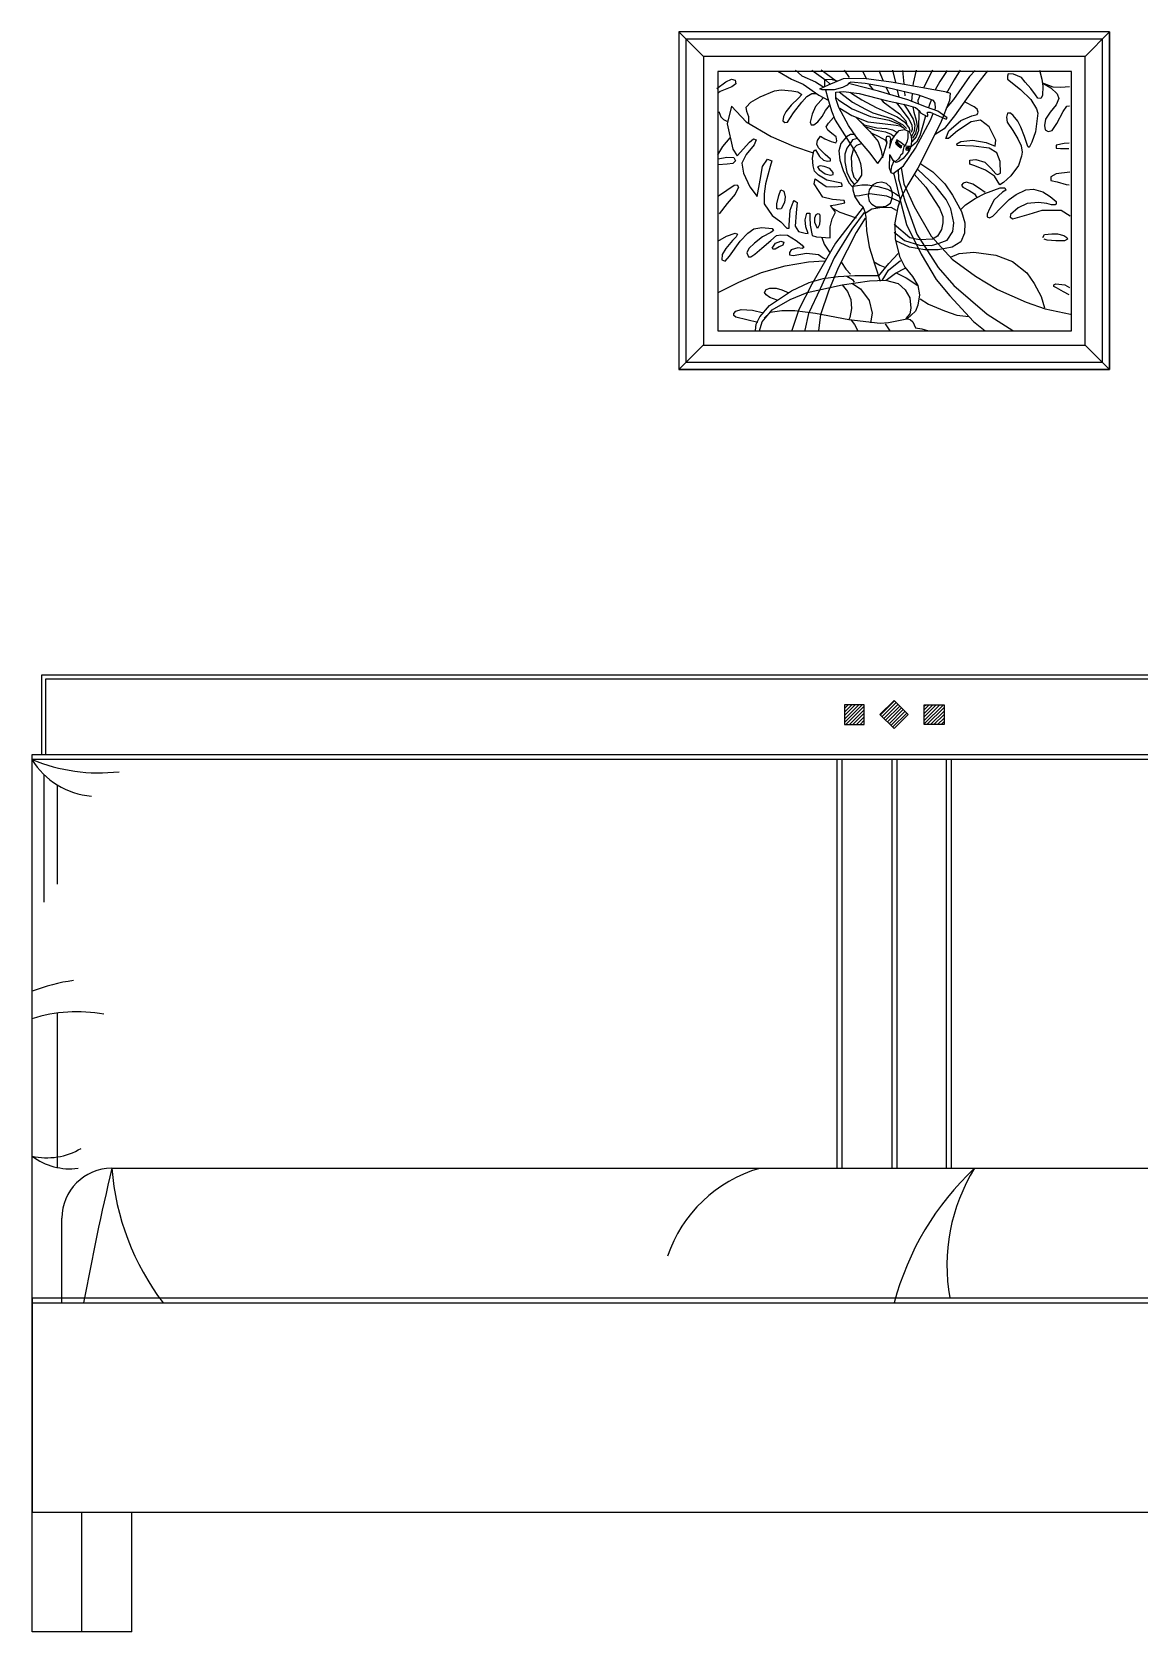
# Model space of a CAD drawing. Header units: millimetres. Extents: x 3060 to 28796, y 18778 to 36190.
# Drawn here: x 12685 to 13795, y 34043 to 35648 of the extents above; entities that cross this region are included whole.
import ezdxf

# ---------------------------------------------------------------- set-up
doc = ezdxf.new("R2010")
doc.units = ezdxf.units.MM

# ---------------------------------------------------------------- blocks, each defined once
blk = doc.blocks.new('A$C272975BB')
for p, q in [((1691.1, 1604.7), (1258.9, 1604.7)), ((1258.9, 1604.7), (1258.9, 1266.3)), ((1258.9, 1604.7), (1283.5, 1580)), ((1666.6, 1580), (1691.1, 1604.7)), ((1691.1, 1604.7), (1691.1, 1266.3)), ((1691.1, 1266.3), (1691.1, 1604.7)), ((1683.9, 1597.5), (1266.1, 1597.5)), ((1266.1, 1597.5), (1266.1, 1273.5)), ((1683.9, 1273.5), (1683.9, 1597.5)), ((1666.6, 1580), (1283.5, 1580)), ((1283.5, 1580), (1283.5, 1290.7)), ((1666.6, 1290.7), (1666.6, 1580)), ((1652.7, 1565.1), (1298.1, 1565.1)), ((1298.1, 1565.1), (1298.1, 1305.1)), ((1306.2, 1554.8), (1311.6, 1557.2)), ((1311.6, 1557.2), (1315.4, 1556.5)), ((1358.4, 1565.2), (1371.8, 1557.3)), ((1371.8, 1557.3), (1383.5, 1552.2)), ((1375.9, 1566.4), (1382.3, 1560.8)), ((1382.3, 1560.8), (1395.9, 1554.6)), ((1392.2, 1566.4), (1406.4, 1556.2)), ((1401.8, 1566.7), (1416.6, 1555.6)), ((1413.2, 1556.6), (1405, 1556.9)), ((1405, 1556.9), (1405, 1550.2)), ((1409.2, 1551.8), (1424.2, 1558)), ((1418.1, 1555.5), (1413.2, 1556.6)), ((1424.2, 1558), (1444.5, 1558.2)), ((1424.7, 1566.4), (1429.9, 1559)), ((1443.2, 1565.8), (1446.9, 1557.9)), ((1444.5, 1558.2), (1472, 1554.8)), ((1459.6, 1566.1), (1464, 1555.8)), ((1473.3, 1566.3), (1476.3, 1554)), ((1483.4, 1566), (1484.5, 1552.5)), ((1497.1, 1566.3), (1493.9, 1553.2)), ((1513.3, 1566.3), (1504.8, 1549.2)), ((1528, 1566), (1520.6, 1555)), ((1535.2, 1556.6), (1527.5, 1543.3)), ((1550.4, 1560.1), (1534.4, 1536.9)), ((1541.1, 1566.5), (1535.2, 1556.6)), ((1556.1, 1566), (1550.4, 1560.1)), ((1568.6, 1565.6), (1557.7, 1551.8)), ((1589.4, 1562.6), (1588.5, 1560.5)), ((1588.5, 1560.5), (1588.5, 1557.2)), ((1588.5, 1557.2), (1601.7, 1547)), ((1594.8, 1562.3), (1589.4, 1562.6)), ((1602.6, 1559), (1594.8, 1562.3)), ((1606.5, 1554.2), (1602.6, 1559)), ((1620.8, 1566.5), (1623.2, 1557.2)), ((1623.2, 1557.2), (1624.1, 1550.3)), ((1652.7, 1305.1), (1652.7, 1565.1)), ((1297, 1548), (1306.2, 1554.8)), ((1300.4, 1544.9), (1298.7, 1543.6)), ((1312, 1549.7), (1300.4, 1544.9)), ((1316, 1552.8), (1312, 1549.7)), ((1315.4, 1556.5), (1316, 1552.8)), ((1340.6, 1539.5), (1354.9, 1545.6)), ((1354.9, 1545.6), (1361.7, 1546.6)), ((1361.7, 1546.6), (1372.3, 1545.6)), ((1372.3, 1545.6), (1378.4, 1544.6)), ((1378.4, 1544.6), (1382.2, 1541.9)), ((1382.2, 1541.9), (1379.1, 1538.4)), ((1383.5, 1552.2), (1399.4, 1541.4)), ((1387.3, 1540.1), (1392.4, 1542.9)), ((1392.4, 1542.9), (1396.8, 1542.9)), ((1395.9, 1554.6), (1403.3, 1550)), ((1399.4, 1541.4), (1408.6, 1536.3)), ((1400.4, 1547.6), (1409.2, 1551.8)), ((1402.8, 1546.8), (1400.4, 1547.6)), ((1414.6, 1546.8), (1402.8, 1546.8)), ((1403.3, 1550), (1404.1, 1549.3)), ((1405, 1550.2), (1405.1, 1549.8)), ((1405.9, 1546.8), (1408.4, 1537.9)), ((1406.4, 1556.2), (1410.7, 1552.4)), ((1423.1, 1548.9), (1414.6, 1546.8)), ((1416.4, 1544.3), (1424.2, 1545.1)), ((1416.4, 1537.9), (1416.4, 1544.3)), ((1416.6, 1555.6), (1417.2, 1555.1)), ((1419.6, 1544.7), (1421.3, 1543.2)), ((1421.3, 1543.2), (1433, 1534.3)), ((1427.9, 1551.3), (1423.1, 1548.9)), ((1424.2, 1545.1), (1439.7, 1543)), ((1429.5, 1553.4), (1427.9, 1551.3)), ((1431.9, 1552.3), (1429.2, 1553)), ((1431.4, 1554.2), (1429.5, 1553.4)), ((1430.7, 1544.2), (1432.4, 1542.9)), ((1445.8, 1552.9), (1431.4, 1554.2)), ((1459.2, 1545.4), (1431.9, 1552.3)), ((1432.4, 1542.9), (1442.6, 1536.7)), ((1439.7, 1543), (1466.9, 1536.1)), ((1462.9, 1550), (1445.8, 1552.9)), ((1449.7, 1552.2), (1450, 1551.6)), ((1450, 1551.6), (1453.9, 1546.7)), ((1488.5, 1536.6), (1459.2, 1545.4)), ((1499.7, 1541.2), (1462.9, 1550)), ((1467, 1549), (1469.8, 1542.6)), ((1469.8, 1542.6), (1470.2, 1542.1)), ((1472, 1554.8), (1527.8, 1544.6)), ((1478.1, 1546.3), (1479.7, 1539.2)), ((1485.4, 1544.6), (1485.8, 1540.6)), ((1493.1, 1542.7), (1492.5, 1535.3)), ((1493.9, 1553.2), (1493.7, 1550.8)), ((1514.4, 1536.1), (1499.7, 1541.2)), ((1500.8, 1540.8), (1500.5, 1540.1)), ((1504.8, 1549.2), (1504.6, 1548.8)), ((1520.6, 1555), (1516, 1546.8)), ((1527.8, 1544.6), (1531.2, 1543.3)), ((1531.2, 1543.3), (1530.4, 1536.1)), ((1557.7, 1551.8), (1547.6, 1537.6)), ((1601.7, 1547), (1611.9, 1536.9)), ((1611.9, 1547.9), (1606.5, 1554.2)), ((1616.7, 1541.6), (1611.9, 1547.9)), ((1619, 1538.4), (1616.7, 1541.6)), ((1623.8, 1541), (1622, 1538.1)), ((1624.1, 1550.3), (1623.8, 1541)), ((1634.6, 1549.4), (1624.1, 1553.3)), ((1624.1, 1553.3), (1632.2, 1548.5)), ((1632.2, 1548.5), (1638.5, 1542.5)), ((1642.1, 1549.1), (1634.6, 1549.4)), ((1638.5, 1542.5), (1640.3, 1538.1)), ((1650.8, 1549.7), (1642.1, 1549.1)), ((1299, 1524.8), (1301, 1519.4)), ((1311.7, 1530.1), (1307.4, 1512.5)), ((1311.7, 1530.1), (1326.4, 1514.5)), ((1326.6, 1529.2), (1331, 1534.4)), ((1327.3, 1524.8), (1326.6, 1529.2)), ((1329.3, 1519.4), (1327.3, 1524.8)), ((1331, 1534.4), (1340.6, 1539.5)), ((1366.2, 1524.5), (1363.8, 1520)), ((1371.6, 1531.3), (1366.2, 1524.5)), ((1379.1, 1538.4), (1371.6, 1531.3)), ((1374, 1523.5), (1382.2, 1534.4)), ((1382.2, 1534.4), (1387.3, 1540.1)), ((1396.1, 1529.9), (1392.7, 1522.1)), ((1404, 1538.8), (1396.1, 1529.9)), ((1402.6, 1520), (1406, 1525.8)), ((1406, 1525.8), (1410.1, 1531)), ((1408.4, 1537.9), (1412.2, 1525.7)), ((1412.2, 1525.7), (1415.9, 1516.3)), ((1416.4, 1538.9), (1419.4, 1536.4)), ((1419.4, 1528.9), (1416.4, 1537.9)), ((1419.4, 1536.4), (1432.7, 1527.5)), ((1429, 1511), (1419.4, 1528.9)), ((1420.4, 1528.4), (1432.5, 1520.9)), ((1432.7, 1527.5), (1451.2, 1519.8)), ((1433, 1534.3), (1446.3, 1527.2)), ((1442.6, 1536.7), (1456.8, 1529)), ((1446.3, 1527.2), (1453.4, 1523.5)), ((1456.8, 1529), (1477.8, 1519.5)), ((1461.6, 1537.4), (1463.9, 1534.6)), ((1463.9, 1534.6), (1480.3, 1522.5)), ((1466.9, 1536.1), (1486.9, 1531.5)), ((1476.8, 1533.8), (1481.8, 1527.5)), ((1481.8, 1527.5), (1489.5, 1517.3)), ((1484.5, 1532.1), (1488.5, 1526.2)), ((1486.9, 1531.5), (1496.3, 1528.9)), ((1507.5, 1529.4), (1488.5, 1536.6)), ((1488.5, 1526.2), (1494.1, 1517.2)), ((1492.5, 1535.3), (1492.6, 1535.1)), ((1493.6, 1529.6), (1494.7, 1524.1)), ((1496.3, 1528.9), (1500.8, 1525.4)), ((1500.5, 1540.1), (1498.7, 1535.8)), ((1498.7, 1535.8), (1499.1, 1532.6)), ((1499.7, 1526.2), (1499.5, 1506)), ((1500.8, 1525.4), (1501.3, 1523.5)), ((1518.7, 1525.1), (1507.5, 1529.4)), ((1510.4, 1531.8), (1509.3, 1528.7)), ((1512.3, 1536.8), (1510.4, 1531.8)), ((1516, 1533.4), (1514.4, 1536.1)), ((1515.5, 1526.3), (1516.3, 1528.4)), ((1516.3, 1528.4), (1516, 1533.4)), ((1528, 1518.5), (1518.7, 1525.1)), ((1530.4, 1536.1), (1521.4, 1513.1)), ((1534.4, 1536.9), (1527, 1528.1)), ((1547.6, 1537.6), (1535.5, 1520.4)), ((1555.2, 1529.7), (1546.2, 1534.2)), ((1558.2, 1527.3), (1555.2, 1529.7)), ((1559.1, 1524.3), (1558.2, 1527.3)), ((1611.9, 1536.9), (1617.8, 1527.6)), ((1617.8, 1527.6), (1619, 1523.1)), ((1622, 1538.1), (1619, 1538.4)), ((1637.6, 1531.5), (1631.6, 1524.3)), ((1640.3, 1538.1), (1637.6, 1531.5)), ((1638.2, 1512.9), (1644.5, 1524.9)), ((1644.5, 1524.9), (1648.1, 1530.3)), ((1648.1, 1530.3), (1650.8, 1530.6)), ((1301, 1519.4), (1303.8, 1517)), ((1303.8, 1517), (1307.2, 1515.3)), ((1307.4, 1512.5), (1313.2, 1487.2)), ((1326.4, 1514.5), (1351.7, 1499.9)), ((1329.3, 1513.2), (1329.3, 1519.4)), ((1363.8, 1520), (1363.1, 1515.6)), ((1363.1, 1515.6), (1365.1, 1513.9)), ((1365.1, 1513.9), (1367.9, 1514.3)), ((1367.9, 1514.3), (1374, 1523.5)), ((1392.7, 1522.1), (1390.7, 1514.3)), ((1390.7, 1514.3), (1391.7, 1511.5)), ((1391.7, 1511.5), (1394.4, 1511.5)), ((1394.4, 1511.5), (1398.5, 1514.6)), ((1398.5, 1514.6), (1402.6, 1520)), ((1406.7, 1509.5), (1409.1, 1513.2)), ((1408.4, 1506.1), (1406.7, 1509.5)), ((1409.1, 1513.2), (1414.2, 1519)), ((1415.9, 1516.3), (1425, 1501.4)), ((1437.3, 1499.2), (1429, 1511)), ((1432.5, 1520.9), (1448.4, 1514.6)), ((1436.7, 1518.8), (1450.5, 1505)), ((1441.3, 1514.8), (1445, 1511.7)), ((1445, 1511.7), (1457.4, 1508.6)), ((1446, 1509.9), (1455.2, 1506.5)), ((1448.4, 1514.6), (1463.1, 1512.9)), ((1451.2, 1519.8), (1469.8, 1516.1)), ((1453.4, 1523.5), (1472.2, 1517.9)), ((1457.4, 1508.6), (1467.6, 1507.7)), ((1463.1, 1512.9), (1476.9, 1511.2)), ((1469.8, 1516.1), (1480.6, 1512)), ((1472.2, 1517.9), (1483.4, 1512)), ((1476.9, 1511.2), (1480.6, 1510.4)), ((1477.8, 1519.5), (1485.5, 1514.2)), ((1480.3, 1522.5), (1486.8, 1515.4)), ((1480.6, 1512), (1486.1, 1506.8)), ((1480.6, 1510.4), (1483.6, 1508.7)), ((1483.4, 1512), (1487.4, 1507.7)), ((1485.5, 1514.2), (1490.1, 1508.3)), ((1486.8, 1515.4), (1488, 1510.2)), ((1489.5, 1517.3), (1492.6, 1511.4)), ((1492.6, 1511.4), (1492.9, 1506.8)), ((1494.1, 1517.2), (1495.7, 1511.3)), ((1494.7, 1524.1), (1497.1, 1516.1)), ((1495.7, 1511.3), (1494.9, 1505.2)), ((1496.5, 1488.3), (1511.5, 1516.1)), ((1498.1, 1509.7), (1496.5, 1502.8)), ((1497.1, 1516.1), (1498.1, 1509.7)), ((1521.4, 1513.1), (1498.7, 1468.1)), ((1504.5, 1513.2), (1500.8, 1500.4)), ((1501.3, 1523.5), (1508, 1519.8)), ((1506.4, 1520.6), (1504.5, 1513.2)), ((1506.4, 1520.7), (1506.4, 1520.6)), ((1508, 1519.8), (1508.8, 1520.6)), ((1508.3, 1524.1), (1510.9, 1524.3)), ((1508.8, 1520.6), (1508.3, 1524.1)), ((1510.9, 1524.3), (1522.4, 1519.3)), ((1511.5, 1516.1), (1514.2, 1522.9)), ((1522.4, 1519.3), (1527, 1517.1)), ((1535.5, 1520.4), (1525, 1507.5)), ((1527, 1517.1), (1528, 1518.5)), ((1529.8, 1505.4), (1541.7, 1515.9)), ((1552.2, 1514.4), (1538.4, 1505.4)), ((1541.7, 1515.9), (1552.8, 1520.7)), ((1561.5, 1516.2), (1552.2, 1514.4)), ((1552.8, 1520.7), (1558.2, 1521.9)), ((1558.2, 1521.9), (1559.1, 1524.3)), ((1570.2, 1509.6), (1561.5, 1516.2)), ((1576.8, 1496.1), (1570.2, 1509.6)), ((1588.5, 1523.1), (1587.6, 1519.2)), ((1587.6, 1519.2), (1588.2, 1514.1)), ((1588.2, 1514.1), (1593.9, 1505.7)), ((1591.5, 1523.1), (1588.5, 1523.1)), ((1594.2, 1521), (1591.5, 1523.1)), ((1599, 1515.3), (1594.2, 1521)), ((1602, 1509.3), (1599, 1515.3)), ((1605.6, 1500), (1602, 1509.3)), ((1619, 1523.1), (1616.7, 1504.5)), ((1626.8, 1517.1), (1625.6, 1510.8)), ((1625.6, 1510.8), (1626.5, 1506.6)), ((1631.6, 1524.3), (1626.8, 1517.1)), ((1633.4, 1506), (1638.2, 1512.9)), ((1310.2, 1498.6), (1302.7, 1489.7)), ((1317.6, 1480.4), (1329.8, 1494)), ((1329.8, 1494), (1333.7, 1497.4)), ((1333.7, 1497.4), (1336.6, 1496.5)), ((1336.6, 1496.5), (1334.6, 1491.6)), ((1351.7, 1499.9), (1374.1, 1490.1)), ((1397.5, 1492.1), (1397.9, 1495.9)), ((1397.9, 1495.9), (1400.9, 1500.3)), ((1400.9, 1500.3), (1405.4, 1497.6)), ((1405.4, 1497.6), (1411.8, 1494.8)), ((1412.5, 1502.7), (1408.4, 1506.1)), ((1411.8, 1494.8), (1416.3, 1493.5)), ((1416.9, 1499.6), (1412.5, 1502.7)), ((1416.3, 1493.5), (1417.3, 1495.5)), ((1417.3, 1495.5), (1416.9, 1499.6)), ((1421.6, 1492.9), (1419.5, 1485.3)), ((1427, 1499.6), (1421.6, 1492.9)), ((1425, 1501.4), (1436.7, 1483.2)), ((1431.2, 1501.7), (1427, 1499.6)), ((1433.3, 1496.6), (1430.4, 1492)), ((1435.8, 1501.7), (1431.2, 1501.7)), ((1437.9, 1497.9), (1433.3, 1496.6)), ((1442.5, 1492.9), (1437.1, 1490.8)), ((1450.9, 1483), (1437.3, 1499.2)), ((1450.5, 1505), (1458.9, 1494.9)), ((1451.8, 1503.4), (1458.9, 1500.3)), ((1455.2, 1506.5), (1466.4, 1504.6)), ((1458.9, 1500.3), (1466.1, 1496.3)), ((1458.9, 1494.9), (1461.8, 1485.7)), ((1464, 1480.6), (1468, 1493.7)), ((1466.1, 1496.3), (1467.3, 1493.8)), ((1466.4, 1504.6), (1471.9, 1502.2)), ((1466.9, 1497.1), (1467.7, 1500.1)), ((1468, 1493.7), (1466.9, 1497.1)), ((1467.6, 1507.7), (1473.2, 1506.5)), ((1467.7, 1500.1), (1470.4, 1500.3)), ((1471.4, 1497.9), (1470.1, 1488.3)), ((1470.1, 1488.3), (1472.5, 1496.1)), ((1470.4, 1500.3), (1471.4, 1497.9)), ((1471.9, 1502.2), (1475.3, 1499.4)), ((1472.5, 1496.1), (1475.7, 1500.9)), ((1473.2, 1506.5), (1477.5, 1504.3)), ((1475.7, 1500.9), (1480, 1505.7)), ((1476.6, 1494.5), (1478.7, 1491.8)), ((1477, 1492.2), (1476.6, 1494.5)), ((1476.9, 1495.8), (1478.5, 1493.5)), ((1477.4, 1496.9), (1481.7, 1494.3)), ((1478.5, 1493.5), (1480.6, 1491.6)), ((1480, 1505.7), (1485.3, 1506.7)), ((1481.7, 1494.3), (1485.7, 1490.9)), ((1485.3, 1506.7), (1489.9, 1504.9)), ((1487.6, 1494.3), (1485.9, 1491.1)), ((1488.7, 1498.6), (1487.6, 1494.3)), ((1488.6, 1505.3), (1488.7, 1498.6)), ((1489.9, 1504.9), (1491.7, 1501.4)), ((1490.1, 1508.3), (1490.5, 1505.3)), ((1491.7, 1501.4), (1492.3, 1496.9)), ((1492.9, 1506.8), (1492, 1504)), ((1492.3, 1496.9), (1492, 1490.5)), ((1493.1, 1501.2), (1492.3, 1500.1)), ((1497.3, 1494), (1492.5, 1489.7)), ((1497.1, 1499.6), (1492.8, 1494.5)), ((1494.9, 1505.2), (1493.1, 1501.2)), ((1496.5, 1502.8), (1493.3, 1498.2)), ((1499.5, 1506), (1497.1, 1499.6)), ((1500.8, 1500.4), (1497.3, 1494)), ((1525, 1507.5), (1516.2, 1502)), ((1526.8, 1497.9), (1529.8, 1505.4)), ((1529.5, 1497.9), (1526.8, 1497.9)), ((1538.4, 1505.4), (1529.5, 1497.9)), ((1537.8, 1492.5), (1541.7, 1494.9)), ((1538.1, 1490.7), (1537.8, 1492.5)), ((1541.7, 1494.9), (1553.7, 1496.1)), ((1553.7, 1496.1), (1567.2, 1493.7)), ((1567.2, 1493.7), (1576.2, 1490.1)), ((1576.2, 1490.1), (1576.8, 1496.1)), ((1593.9, 1505.7), (1599, 1497.6)), ((1599, 1497.6), (1602.3, 1490.4)), ((1608.9, 1489.8), (1605.6, 1500)), ((1613.1, 1494), (1610.4, 1488.9)), ((1616.7, 1504.5), (1613.1, 1494)), ((1626.5, 1506.6), (1629.5, 1504.8)), ((1629.5, 1504.8), (1633.4, 1506)), ((1645.4, 1492.8), (1637.6, 1491)), ((1650.5, 1493.1), (1645.4, 1492.8)), ((1302.7, 1489.7), (1297.6, 1481.6)), ((1298.3, 1477.5), (1307.2, 1479.2)), ((1307.2, 1479.2), (1314, 1478.8)), ((1313.2, 1487.2), (1317.6, 1480.4)), ((1314, 1478.8), (1315.7, 1475.4)), ((1326.4, 1481.9), (1322, 1473.1)), ((1334.6, 1491.6), (1326.4, 1481.9)), ((1342.9, 1469.7), (1347.8, 1477)), ((1347.8, 1477), (1352.2, 1475.5)), ((1374.1, 1490.1), (1393.6, 1483.3)), ((1393.1, 1478.2), (1394.4, 1485.6)), ((1393.8, 1470.3), (1393.1, 1478.2)), ((1394.4, 1485.6), (1396.1, 1486.3)), ((1396.1, 1486.3), (1400.2, 1479.9)), ((1398.9, 1488.4), (1397.5, 1492.1)), ((1405.7, 1481.9), (1398.9, 1488.4)), ((1400.2, 1479.9), (1404, 1476.1)), ((1411.1, 1477.1), (1405.7, 1481.9)), ((1411.1, 1475.4), (1411.1, 1477.1)), ((1419.5, 1485.3), (1420.4, 1476.1)), ((1427.5, 1488.3), (1425.4, 1482)), ((1425.4, 1482), (1425.4, 1474.5)), ((1430.4, 1492), (1427.5, 1488.3)), ((1434.2, 1487.4), (1431.7, 1479.1)), ((1431.7, 1479.1), (1432.5, 1466.1)), ((1437.1, 1490.8), (1434.2, 1487.4)), ((1436.7, 1483.2), (1439.4, 1477.6)), ((1439.4, 1477.6), (1441.3, 1472.6)), ((1458.4, 1472.6), (1450.9, 1483)), ((1458.4, 1472.6), (1464, 1480.6)), ((1461.8, 1485.7), (1463.1, 1478.6)), ((1470.1, 1481.4), (1469.8, 1468.3)), ((1470.9, 1481.1), (1470.1, 1481.4)), ((1474.4, 1475.5), (1470.9, 1481.1)), ((1479.3, 1477.3), (1476.2, 1474.8)), ((1478.9, 1490.1), (1477, 1492.2)), ((1478.7, 1491.8), (1481.9, 1489.6)), ((1481.7, 1488.2), (1478.9, 1490.1)), ((1480.6, 1479.3), (1479.3, 1477.3)), ((1484, 1477.7), (1479.7, 1474.7)), ((1480.6, 1491.6), (1482.6, 1490.4)), ((1481.5, 1481.4), (1480.6, 1479.3)), ((1483.4, 1482.6), (1481.5, 1481.4)), ((1481.9, 1488.8), (1481.7, 1488.2)), ((1481.9, 1489.6), (1481.9, 1488.8)), ((1484, 1486.9), (1483.4, 1482.6)), ((1484.8, 1489.4), (1484, 1486.9)), ((1488.3, 1483), (1484, 1477.7)), ((1484.3, 1470.5), (1496.5, 1488.3)), ((1485.9, 1491.1), (1484.8, 1489.4)), ((1485.7, 1490.9), (1488.4, 1490.3)), ((1486.8, 1487.8), (1486.5, 1486.6)), ((1486.5, 1486.6), (1488.7, 1486.2)), ((1486.8, 1488.8), (1489.7, 1488.7)), ((1488.8, 1487.2), (1486.9, 1487.6)), ((1490.4, 1486.2), (1488.3, 1483)), ((1488.4, 1490.3), (1491.4, 1490.1)), ((1488.7, 1486.2), (1490.5, 1486.2)), ((1490.5, 1487.1), (1488.8, 1487.2)), ((1489.7, 1488.7), (1491.2, 1488.3)), ((1492, 1490.5), (1490.4, 1486.2)), ((1490.5, 1486.2), (1490.5, 1487.1)), ((1554.6, 1490.1), (1538.1, 1490.7)), ((1551, 1476.1), (1557, 1476.7)), ((1570.2, 1488), (1554.6, 1490.1)), ((1557, 1476.7), (1566, 1474)), ((1578, 1483.3), (1570.2, 1488)), ((1581.3, 1474.9), (1578, 1483.3)), ((1602.6, 1480), (1599.6, 1470.7)), ((1602.3, 1490.4), (1603.5, 1484.2)), ((1603.5, 1484.2), (1602.6, 1480)), ((1610.4, 1488.9), (1608.9, 1489.8)), ((1637.6, 1491), (1637.6, 1488)), ((1637.6, 1488), (1641.8, 1487.7)), ((1641.8, 1487.7), (1650.2, 1487.7)), ((1307.5, 1472), (1298.3, 1471.3)), ((1313, 1472.7), (1307.5, 1472)), ((1315.7, 1475.4), (1313, 1472.7)), ((1322, 1473.1), (1323.9, 1462.9)), ((1323.9, 1462.9), (1330.3, 1449.2)), ((1340.5, 1456), (1342.9, 1469.7)), ((1350.7, 1469.7), (1345.9, 1452.2)), ((1352.2, 1475.5), (1350.7, 1469.7)), ((1395.1, 1465.2), (1393.8, 1470.3)), ((1398.9, 1461.1), (1395.1, 1465.2)), ((1400.8, 1470.5), (1398.1, 1469.4)), ((1398.1, 1469.4), (1399.6, 1466.7)), ((1407.4, 1456), (1398.9, 1461.1)), ((1399.6, 1466.7), (1405.8, 1462.5)), ((1404.7, 1469.7), (1400.8, 1470.5)), ((1404, 1476.1), (1408.1, 1475.1)), ((1410.3, 1467.6), (1404.7, 1469.7)), ((1405.8, 1462.5), (1411.2, 1461)), ((1408.1, 1475.1), (1411.1, 1475.4)), ((1413.6, 1463.7), (1410.3, 1467.6)), ((1411.2, 1461), (1413.9, 1461.6)), ((1413.9, 1461.6), (1413.6, 1463.7)), ((1420.4, 1476.1), (1423.7, 1465.7)), ((1423.7, 1465.7), (1429.6, 1453.5)), ((1425.4, 1474.5), (1427.5, 1464)), ((1427.5, 1464), (1431.2, 1456.5)), ((1432.5, 1466.1), (1434.6, 1459)), ((1442.1, 1461.1), (1437.5, 1453.9)), ((1441.3, 1472.6), (1442.3, 1465.9)), ((1442.3, 1465.9), (1442.1, 1461.1)), ((1469.8, 1468.3), (1471.7, 1463.8)), ((1472.2, 1469.7), (1471.5, 1465.7)), ((1471.5, 1465.7), (1471.5, 1464.3)), ((1471.7, 1463.8), (1474.1, 1462.7)), ((1474.7, 1475), (1472.2, 1469.7)), ((1474.1, 1462.7), (1484.3, 1470.5)), ((1476.8, 1473.9), (1474.4, 1475.5)), ((1474.4, 1463.4), (1481.5, 1433.3)), ((1476.2, 1474.8), (1476.1, 1474.4)), ((1479.7, 1474.7), (1476.8, 1473.9)), ((1479, 1466.3), (1479.4, 1457.5)), ((1481.9, 1468.6), (1484.8, 1452.2)), ((1498.7, 1468.1), (1488.5, 1451.5)), ((1494.9, 1461.9), (1506.6, 1448.9)), ((1516.7, 1449.6), (1498.7, 1466.7)), ((1501.6, 1472.3), (1513.7, 1464.4)), ((1513.7, 1464.4), (1525.9, 1452.2)), ((1551, 1472.2), (1551, 1476.1)), ((1555.8, 1470.4), (1551, 1472.2)), ((1566.6, 1466.2), (1555.8, 1470.4)), ((1566, 1474), (1572, 1468)), ((1575.6, 1460.2), (1566.6, 1466.2)), ((1572, 1468), (1576.8, 1462.3)), ((1576.8, 1462.3), (1578.9, 1461.7)), ((1578.9, 1461.7), (1581.6, 1462.9)), ((1581.6, 1462.9), (1581.3, 1474.9)), ((1592.1, 1460.5), (1584.6, 1453.6)), ((1599.6, 1470.7), (1592.1, 1460.5)), ((1637.6, 1462.3), (1632.2, 1459.3)), ((1651.1, 1464.1), (1637.6, 1462.3)), ((1298.7, 1440.3), (1307.2, 1446.1)), ((1307.2, 1446.1), (1314.3, 1450.9)), ((1314.3, 1450.9), (1317.4, 1451.2)), ((1318.8, 1448.9), (1315.4, 1442)), ((1317.4, 1451.2), (1318.8, 1448.9)), ((1330.3, 1449.2), (1337.6, 1439.5)), ((1337.6, 1439.5), (1340.5, 1456)), ((1345.9, 1452.2), (1344.4, 1442.4)), ((1359.3, 1440.7), (1361.4, 1446.5)), ((1361.4, 1446.5), (1364.4, 1445.1)), ((1364.4, 1445.1), (1365.5, 1439.3)), ((1394.6, 1452.2), (1395.6, 1457.5)), ((1403.4, 1439), (1394.6, 1452.2)), ((1395.6, 1457.5), (1406.8, 1449.7)), ((1406.8, 1449.7), (1414.6, 1449.2)), ((1422.1, 1452.9), (1407.4, 1456)), ((1414.6, 1449.2), (1422.7, 1449.9)), ((1422.7, 1450.9), (1422.1, 1452.9)), ((1422.7, 1449.9), (1422.7, 1450.9)), ((1429.6, 1453.5), (1433.3, 1449.4)), ((1431.2, 1456.5), (1435, 1451.4)), ((1437.5, 1453.9), (1433.5, 1449.9)), ((1433.5, 1449.9), (1433.5, 1446.4)), ((1433.5, 1446.4), (1435.4, 1439.2)), ((1433.8, 1449.9), (1442.5, 1451.2)), ((1434.6, 1459), (1438.4, 1454.8)), ((1442.5, 1451.2), (1448.4, 1451.2)), ((1448.4, 1451.2), (1458.6, 1449.7)), ((1449.7, 1446.5), (1448.8, 1440.3)), ((1453.6, 1451.3), (1449.7, 1446.5)), ((1457.7, 1453.3), (1453.6, 1451.3)), ((1462.7, 1454.2), (1457.7, 1453.3)), ((1458.6, 1449.7), (1468.3, 1446.9)), ((1467.2, 1452.8), (1462.7, 1454.2)), ((1471.3, 1449), (1467.2, 1452.8)), ((1468.3, 1446.9), (1476.7, 1442.4)), ((1473.1, 1444.5), (1471.3, 1449)), ((1473.3, 1441.2), (1473.1, 1444.5)), ((1479.4, 1457.5), (1485.7, 1435.4)), ((1488.5, 1451.5), (1481.9, 1439)), ((1484.8, 1452.2), (1494.9, 1429.7)), ((1506.6, 1448.9), (1520.4, 1428)), ((1527.1, 1436.6), (1516.7, 1449.6)), ((1525.9, 1452.2), (1533.4, 1441)), ((1544.1, 1453), (1542.6, 1450.9)), ((1542.6, 1450.9), (1543.8, 1449.1)), ((1543.8, 1449.1), (1550.1, 1445.8)), ((1547.4, 1453.9), (1544.1, 1453)), ((1553.7, 1452.1), (1547.4, 1453.9)), ((1550.1, 1445.8), (1555.5, 1442.2)), ((1560.6, 1447.6), (1553.7, 1452.1)), ((1566.3, 1443.7), (1560.6, 1447.6)), ((1566, 1442.8), (1581.3, 1448.2)), ((1581, 1451.5), (1575.6, 1460.2)), ((1584.6, 1453.6), (1581, 1451.5)), ((1581.3, 1448.2), (1586.1, 1448.2)), ((1587, 1446.1), (1583.7, 1444)), ((1586.1, 1448.2), (1587, 1446.1)), ((1597.2, 1441.6), (1607.1, 1446.4)), ((1607.1, 1446.4), (1614.6, 1447)), ((1614.6, 1447), (1624.1, 1444.3)), ((1624.1, 1444.3), (1631.6, 1439.8)), ((1632.2, 1459.3), (1632.2, 1455.7)), ((1632.2, 1455.7), (1638.5, 1454.5)), ((1638.5, 1454.5), (1647.5, 1451.8)), ((1647.5, 1451.8), (1650.5, 1451.5)), ((1307.5, 1432.5), (1299.3, 1422.3)), ((1315.4, 1442), (1307.5, 1432.5)), ((1344.4, 1442.4), (1344.4, 1432.2)), ((1344.4, 1432.2), (1352.7, 1420.5)), ((1357.3, 1432.2), (1359.3, 1440.7)), ((1357.3, 1427.7), (1357.3, 1432.2)), ((1364.8, 1433.5), (1361.7, 1427.4)), ((1365.5, 1439.3), (1364.8, 1433.5)), ((1370.7, 1425.9), (1373.6, 1434.1)), ((1373.6, 1434.1), (1374.6, 1435.6)), ((1374.6, 1435.6), (1377.5, 1433.6)), ((1377.5, 1433.6), (1376.6, 1423.4)), ((1413.1, 1436.6), (1403.4, 1439)), ((1411.2, 1430.7), (1416, 1431.2)), ((1416, 1423.9), (1411.2, 1430.7)), ((1424.8, 1435.6), (1413.1, 1436.6)), ((1416, 1431.2), (1425.3, 1433.2)), ((1443.8, 1429.1), (1416.2, 1392.7)), ((1425.3, 1433.2), (1424.8, 1435.6)), ((1435.2, 1440.3), (1440, 1440.6)), ((1435.4, 1439.2), (1440.2, 1432.3)), ((1440, 1440.6), (1450.4, 1442.6)), ((1440.2, 1432.3), (1443.4, 1429.6)), ((1443.4, 1429.6), (1445.5, 1424.3)), ((1448.8, 1440.3), (1450, 1435.1)), ((1450, 1435.1), (1452.7, 1432)), ((1450.4, 1442.6), (1467.2, 1440.4)), ((1452.4, 1427.2), (1460.6, 1428.7)), ((1452.7, 1432), (1456.8, 1429.4)), ((1456.8, 1429.4), (1460.9, 1429.2)), ((1460.6, 1428.7), (1471.7, 1428.8)), ((1460.9, 1429.2), (1466.5, 1430.1)), ((1466.5, 1430.1), (1471.1, 1433.1)), ((1467.2, 1440.4), (1479, 1435.3)), ((1471.1, 1433.1), (1472.7, 1436.9)), ((1471.7, 1428.8), (1477, 1425.8)), ((1472.7, 1436.9), (1473.3, 1441.2)), ((1478.7, 1429.1), (1475.7, 1413.1)), ((1476.7, 1442.4), (1479.3, 1440.3)), ((1481.9, 1439), (1478.7, 1429.1)), ((1479, 1435.3), (1480.2, 1434)), ((1481.5, 1433.3), (1487.4, 1411.5)), ((1485.7, 1435.4), (1497.8, 1401.9)), ((1494.9, 1429.7), (1512, 1399.9)), ((1531.7, 1427.4), (1527.1, 1436.6)), ((1533.4, 1441), (1542.6, 1424.6)), ((1542.3, 1427), (1546.5, 1431.4)), ((1546.5, 1431.4), (1556.1, 1437.7)), ((1555.5, 1442.2), (1557.9, 1438.6)), ((1556.1, 1437.7), (1566, 1442.8)), ((1575.3, 1436.2), (1570.5, 1427.3)), ((1573.8, 1419.8), (1582.5, 1429.1)), ((1583.7, 1444), (1575.3, 1436.2)), ((1582.5, 1429.1), (1590.3, 1436.8)), ((1590.3, 1436.8), (1597.2, 1441.6)), ((1608.3, 1432.6), (1599.3, 1428.2)), ((1619.9, 1433.8), (1608.3, 1432.6)), ((1628, 1432.6), (1619.9, 1433.8)), ((1632.8, 1431.2), (1628, 1432.6)), ((1631.6, 1439.8), (1637.3, 1434.7)), ((1636.4, 1431.2), (1632.8, 1431.2)), ((1637.3, 1432), (1636.4, 1431.2)), ((1637.3, 1434.7), (1637.3, 1432)), ((1352.7, 1420.5), (1361.4, 1414.2)), ((1358.3, 1427.1), (1357.3, 1427.7)), ((1361.7, 1427.4), (1358.3, 1427.1)), ((1361.4, 1414.2), (1367.3, 1407.8)), ((1369.7, 1410.8), (1370.7, 1425.9)), ((1376.6, 1423.4), (1375.6, 1409.8)), ((1385.8, 1416.1), (1387.3, 1422.9)), ((1386.3, 1409.3), (1385.8, 1416.1)), ((1387.3, 1422.9), (1390.2, 1422.9)), ((1390.2, 1422.9), (1390.2, 1418.5)), ((1390.2, 1418.5), (1390.7, 1410.8)), ((1395.3, 1418.2), (1396.6, 1421.5)), ((1395.5, 1413.5), (1395.3, 1418.2)), ((1398.1, 1407.6), (1395.5, 1413.5)), ((1396.6, 1421.5), (1398.8, 1422.6)), ((1398.8, 1422.6), (1399.9, 1422.1)), ((1399.9, 1422.1), (1400.5, 1420.2)), ((1400.5, 1415.8), (1399.9, 1411.5)), ((1400.5, 1420.2), (1400.5, 1415.8)), ((1410.7, 1409.3), (1412.6, 1417.1)), ((1412.6, 1417.1), (1416, 1423.9)), ((1413, 1428), (1420.5, 1423.8)), ((1420.5, 1423.8), (1436.7, 1418.1)), ((1444.7, 1423.6), (1432.5, 1406.9)), ((1445.9, 1417.8), (1436.7, 1403.6)), ((1445.5, 1424.3), (1446.6, 1419)), ((1445.9, 1422.9), (1452.4, 1427.2)), ((1446.6, 1419), (1447.1, 1405.6)), ((1475.7, 1413.1), (1476, 1397.1)), ((1520.4, 1428), (1523.8, 1419.6)), ((1523.8, 1413.3), (1522.5, 1406.6)), ((1523.8, 1419.6), (1523.8, 1413.3)), ((1534.7, 1413.2), (1531.7, 1427.4)), ((1533.8, 1404.4), (1534.7, 1413.2)), ((1542.6, 1424.6), (1546, 1413.3)), ((1546, 1413.3), (1545.5, 1402.9)), ((1570.5, 1427.3), (1568.4, 1421.9)), ((1568.4, 1421.9), (1568.4, 1419.2)), ((1568.4, 1419.2), (1570.5, 1418.3)), ((1570.5, 1418.3), (1573.8, 1419.8)), ((1591.8, 1421.6), (1591.2, 1418.9)), ((1591.2, 1418.9), (1593.9, 1417.4)), ((1599.3, 1428.2), (1591.8, 1421.6)), ((1593.9, 1417.4), (1610.4, 1421.9)), ((1610.4, 1421.9), (1623.5, 1426.1)), ((1623.5, 1426.1), (1642.4, 1426.1)), ((1642.4, 1426.1), (1651.4, 1420.4)), ((1298, 1394.7), (1306.8, 1399.8)), ((1306.8, 1399.8), (1315.4, 1402.9)), ((1316.4, 1399.1), (1312.6, 1395.4)), ((1315.4, 1402.9), (1317.7, 1401.8)), ((1317.7, 1401.8), (1316.4, 1399.1)), ((1320.5, 1394.7), (1328.3, 1402.9)), ((1328.3, 1402.9), (1334.1, 1407.3)), ((1334.1, 1407.3), (1342.3, 1408.7)), ((1343, 1399.1), (1334.8, 1393)), ((1342.3, 1408.7), (1352.5, 1407.6)), ((1351.2, 1403.6), (1343, 1399.1)), ((1353.9, 1405.6), (1351.2, 1403.6)), ((1351.2, 1395.7), (1356.9, 1400.5)), ((1352.5, 1407.6), (1353.9, 1405.6)), ((1356.9, 1400.5), (1361.4, 1401.2)), ((1361.4, 1401.2), (1367.9, 1400.8)), ((1367.3, 1407.8), (1369.7, 1407.8)), ((1367.9, 1400.8), (1376.7, 1395.4)), ((1369.7, 1407.8), (1369.7, 1410.8)), ((1375.6, 1409.8), (1379, 1404.4)), ((1379, 1404.4), (1385.8, 1403)), ((1385.8, 1403), (1388.7, 1402.5)), ((1388.7, 1402.5), (1386.3, 1409.3)), ((1390.7, 1410.8), (1392.6, 1400.5)), ((1392.6, 1400.5), (1397, 1399.1)), ((1397, 1399.1), (1410.7, 1398.1)), ((1399.9, 1411.5), (1398.1, 1407.6)), ((1402.3, 1398.4), (1404.7, 1392)), ((1410.7, 1398.1), (1410.7, 1409.3)), ((1432.5, 1406.9), (1414.9, 1378)), ((1436.7, 1403.6), (1418.7, 1368)), ((1447.1, 1405.6), (1449.8, 1389.1)), ((1490.7, 1398.3), (1474.8, 1411.7)), ((1474.8, 1404), (1485.3, 1395.6)), ((1476, 1397.1), (1480.3, 1379.5)), ((1487.4, 1411.5), (1502, 1381.8)), ((1500.3, 1396.2), (1490.7, 1398.3)), ((1497.8, 1401.9), (1519.2, 1368.4)), ((1513.3, 1397), (1500.3, 1396.2)), ((1512, 1399.9), (1533, 1376.9)), ((1518.3, 1399.9), (1513.3, 1397)), ((1522.5, 1406.6), (1518.3, 1399.9)), ((1528, 1396), (1533.8, 1404.4)), ((1545.5, 1402.9), (1541.8, 1394.1)), ((1624.1, 1398.4), (1625.9, 1401.4)), ((1628.3, 1396), (1625.3, 1396.9)), ((1625.9, 1401.4), (1633.1, 1402.3)), ((1633.1, 1402.3), (1638.8, 1402.3)), ((1638.8, 1402.3), (1645.1, 1400.5)), ((1645.1, 1400.5), (1648.1, 1398.7)), ((1648.7, 1396.9), (1645.7, 1395.1)), ((1648.1, 1398.7), (1648.7, 1396.9)), ((1302.4, 1381.4), (1302.1, 1376.3)), ((1306.2, 1387.5), (1302.4, 1381.4)), ((1312.6, 1395.4), (1306.2, 1387.5)), ((1309.9, 1379.7), (1320.5, 1394.7)), ((1329.3, 1387.5), (1327.3, 1383.1)), ((1327.3, 1383.1), (1328.7, 1379)), ((1334.8, 1393), (1329.3, 1387.5)), ((1331, 1379), (1335.1, 1381.8)), ((1335.1, 1381.8), (1342.3, 1387.9)), ((1342.3, 1387.9), (1351.2, 1395.7)), ((1352.5, 1387.9), (1355.9, 1392.7)), ((1353.5, 1386.9), (1352.5, 1387.9)), ((1355.6, 1386.9), (1353.5, 1386.9)), ((1359.7, 1389.2), (1355.6, 1386.9)), ((1355.9, 1392.7), (1361.4, 1395)), ((1363.4, 1390.9), (1359.7, 1389.2)), ((1361.4, 1395), (1364.1, 1393.7)), ((1364.1, 1393.7), (1363.4, 1390.9)), ((1371.6, 1386.2), (1369.9, 1383.5)), ((1369.9, 1383.5), (1369.9, 1381.1)), ((1369.9, 1381.1), (1373.6, 1380.4)), ((1378.4, 1388.2), (1371.6, 1386.2)), ((1373.6, 1380.4), (1386.9, 1382.8)), ((1376.7, 1395.4), (1382.5, 1390.9)), ((1382.5, 1387.5), (1378.4, 1388.2)), ((1382.5, 1390.9), (1384.2, 1388.6)), ((1384.2, 1388.6), (1382.5, 1387.5)), ((1386.9, 1382.8), (1398.9, 1381.4)), ((1416.2, 1392.7), (1392.3, 1351.7)), ((1398.9, 1381.4), (1403.6, 1378.3)), ((1404.7, 1392), (1410.1, 1383.8)), ((1449.8, 1389.1), (1456, 1370.2)), ((1469.7, 1372.3), (1479.1, 1382.4)), ((1490.3, 1388.7), (1476.5, 1395.3)), ((1485.3, 1395.6), (1500.3, 1391)), ((1505.8, 1386.1), (1490.3, 1388.7)), ((1500.3, 1391), (1512.5, 1390.6)), ((1502, 1381.8), (1517.1, 1356.3)), ((1519.2, 1386.1), (1505.8, 1386.1)), ((1512.5, 1390.6), (1520, 1392.7)), ((1533, 1388.7), (1519.2, 1386.1)), ((1520, 1392.7), (1528, 1396)), ((1531.5, 1378.9), (1540.2, 1382.5)), ((1541.8, 1394.1), (1533, 1388.7)), ((1540.2, 1382.5), (1554.9, 1383.7)), ((1554.9, 1383.7), (1576.8, 1380.7)), ((1576.8, 1380.7), (1593.6, 1374.4)), ((1637, 1395.1), (1628.3, 1396)), ((1645.7, 1395.1), (1637, 1395.1)), ((1302.1, 1376.3), (1305.5, 1374.9)), ((1305.5, 1374.9), (1309.9, 1379.7)), ((1328.7, 1379), (1331, 1379)), ((1342, 1363.5), (1365.5, 1370)), ((1365.5, 1370), (1389.1, 1374.1)), ((1389.1, 1374.1), (1404.8, 1375)), ((1414.9, 1378), (1400.7, 1347.1)), ((1403.6, 1378.3), (1405.7, 1377)), ((1418.7, 1368), (1409.1, 1344.6)), ((1422, 1373.4), (1426.5, 1366.8)), ((1426.5, 1366.8), (1431, 1361.7)), ((1454.3, 1374.4), (1460.4, 1370.7)), ((1456, 1370.2), (1461, 1354.7)), ((1459.3, 1359.8), (1469.7, 1372.3)), ((1460.4, 1370.7), (1465.5, 1368.8)), ((1462.8, 1355.5), (1469.2, 1365.9)), ((1469.2, 1365.9), (1481.2, 1375.5)), ((1476.4, 1362.7), (1486, 1367.8)), ((1480.3, 1379.5), (1485.6, 1368.9)), ((1485.6, 1368.9), (1493.3, 1359.3)), ((1519.2, 1368.4), (1534.7, 1350.4)), ((1533, 1376.9), (1556.4, 1359.8)), ((1593.6, 1374.4), (1608, 1363)), ((1299, 1343.7), (1319, 1353.9)), ((1319, 1353.9), (1342, 1363.5)), ((1372, 1345.1), (1389.7, 1353.4)), ((1392.3, 1351.7), (1379.3, 1326.2)), ((1387.5, 1343.5), (1422.8, 1351.2)), ((1389.7, 1353.4), (1403.8, 1357.4)), ((1403.8, 1357.4), (1418.8, 1359.5)), ((1418.8, 1359.5), (1435.6, 1360.3)), ((1422.8, 1351.2), (1450.2, 1355)), ((1422.8, 1351), (1428.1, 1344.3)), ((1427.6, 1359.8), (1433.2, 1356.3)), ((1432.6, 1352.6), (1441.2, 1347)), ((1433.2, 1356.3), (1434.8, 1353.6)), ((1435.6, 1360.3), (1458.8, 1360.3)), ((1450.2, 1355), (1466.3, 1355.8)), ((1466.3, 1355.8), (1478.8, 1352.3)), ((1466.8, 1355.8), (1476.4, 1362.7)), ((1476.9, 1363), (1487.1, 1358.2)), ((1478.8, 1352.3), (1486, 1345.9)), ((1487.1, 1358.2), (1498.6, 1350.4)), ((1493.3, 1359.3), (1498.7, 1350.5)), ((1498.7, 1350.5), (1500.5, 1340.9)), ((1517.1, 1356.3), (1530.9, 1340)), ((1534.7, 1350.4), (1568.2, 1321.5)), ((1556.4, 1359.8), (1578.6, 1346.4)), ((1608, 1363), (1615.4, 1352.5)), ((1615.4, 1352.5), (1622.3, 1339.4)), ((1635.2, 1351), (1637, 1352.2)), ((1635.2, 1349.3), (1635.2, 1351)), ((1637.9, 1348.1), (1635.2, 1349.3)), ((1637, 1352.2), (1646, 1351)), ((1644.8, 1344.2), (1637.9, 1348.1)), ((1646, 1351), (1650.8, 1348.4)), ((1344.8, 1343.5), (1346.4, 1346.3)), ((1346.4, 1340.9), (1344.8, 1343.5)), ((1346.4, 1346.3), (1350.3, 1347.8)), ((1350.1, 1338.5), (1346.4, 1340.9)), ((1349.9, 1330.4), (1372, 1345.1)), ((1357.7, 1335.7), (1350.1, 1338.5)), ((1350.3, 1347.8), (1356.6, 1347.6)), ((1352.6, 1325.9), (1370.7, 1336.5)), ((1356.6, 1347.6), (1362.4, 1346.1)), ((1362.4, 1346.1), (1369.4, 1343.1)), ((1370.7, 1336.5), (1387.5, 1343.5)), ((1400.7, 1347.1), (1389, 1322.4)), ((1409.1, 1344.6), (1401.1, 1321.1)), ((1428.1, 1344.3), (1431.6, 1336.5)), ((1431.6, 1336.5), (1432.1, 1327.5)), ((1441.2, 1347), (1449.7, 1335.2)), ((1449.7, 1335.2), (1452.9, 1322.7)), ((1486, 1345.9), (1490.8, 1337.9)), ((1490.8, 1337.9), (1491.6, 1327.7)), ((1500.5, 1340.9), (1498.7, 1330.7)), ((1501.1, 1336.9), (1509.5, 1331.8)), ((1530.9, 1340), (1554.4, 1314.4)), ((1578.6, 1346.4), (1607.5, 1333.7)), ((1607.5, 1333.7), (1626.4, 1327)), ((1622.3, 1339.4), (1625.9, 1328)), ((1650.5, 1340.9), (1644.8, 1344.2)), ((1314.2, 1322.2), (1316.2, 1324.8)), ((1314.2, 1320.3), (1314.2, 1322.2)), ((1316, 1318.8), (1314.2, 1320.3)), ((1327, 1316.1), (1316, 1318.8)), ((1316.2, 1324.8), (1321.6, 1326.3)), ((1321.6, 1326.3), (1332.9, 1325.7)), ((1338.1, 1313.3), (1327, 1316.1)), ((1332.9, 1325.7), (1344, 1323.1)), ((1336.5, 1311.5), (1340.3, 1318.9)), ((1340.3, 1318.9), (1349.9, 1330.4)), ((1342.4, 1314.1), (1352.6, 1325.9)), ((1350.4, 1323.2), (1344.5, 1317.6)), ((1362.2, 1325.1), (1350.4, 1323.2)), ((1375.2, 1325.1), (1362.2, 1325.1)), ((1379.3, 1326.2), (1372.2, 1305.2)), ((1396.1, 1322.4), (1375.2, 1325.1)), ((1389, 1322.4), (1385.2, 1305.6)), ((1429.4, 1316), (1396.1, 1322.4)), ((1401.1, 1321.1), (1399, 1305.2)), ((1430.5, 1318.4), (1429.2, 1315.5)), ((1460.9, 1312.3), (1429.4, 1316)), ((1432.1, 1327.5), (1430.5, 1318.4)), ((1452.9, 1322.7), (1451.3, 1312.8)), ((1487.5, 1316.8), (1469.3, 1312.8)), ((1490.6, 1322.1), (1486.8, 1317.3)), ((1486.8, 1317.3), (1491.1, 1316.3)), ((1496.5, 1324.6), (1487.5, 1316.8)), ((1491.6, 1327.7), (1490.6, 1322.1)), ((1491.1, 1316.3), (1493.8, 1313.9)), ((1498.7, 1330.7), (1496.5, 1324.6)), ((1509.5, 1331.8), (1525.4, 1324.9)), ((1525.4, 1324.9), (1537.7, 1320.7)), ((1537.7, 1320.7), (1550, 1319.2)), ((1568.2, 1321.5), (1594.1, 1305.2)), ((1626.4, 1327), (1651.9, 1321.5)), ((1298.1, 1305.1), (1652.7, 1305.1)), ((1335.7, 1305.3), (1336.5, 1311.5)), ((1339.7, 1305.1), (1342.4, 1314.1)), ((1431.8, 1315.5), (1435.3, 1311.2)), ((1435.3, 1311.2), (1438.5, 1305.1)), ((1469.3, 1312.8), (1460.9, 1312.3)), ((1466, 1312), (1470.5, 1304.8)), ((1493.8, 1313.9), (1496.2, 1308)), ((1496.2, 1308), (1502.8, 1306.9)), ((1502.8, 1306.9), (1509.5, 1304.8)), ((1554.4, 1314.4), (1566.1, 1304.8)), ((1258.9, 1266.3), (1283.5, 1290.8)), ((1283.5, 1290.7), (1666.6, 1290.7)), ((1691.1, 1266.3), (1666.6, 1290.7)), ((1266.1, 1273.5), (1683.9, 1273.5)), ((1691.1, 1266.3), (1258.9, 1266.3)), ((1258.9, 1266.3), (1691.1, 1266.3)), ((620, 880), (620, 960)), ((620, 960), (2330, 960)), ((624, 880), (624, 956)), ((624, 956), (2326, 956)), ((1475, 934.3), (1460.7, 920.2)), ((1461.1, 919.8), (1475.3, 934)), ((1462.9, 918.1), (1477, 932.2)), ((1489, 920), (1475, 934.3)), ((1425, 929.7), (1425.3, 930)), ((1425, 926.1), (1428.9, 930)), ((1425, 922.6), (1432.4, 930)), ((1425, 919.1), (1435.9, 930)), ((1425, 915.5), (1439.5, 930)), ((1425, 912), (1443, 930)), ((1445, 930), (1425, 930)), ((1425, 930), (1425, 910)), ((1426.5, 910), (1445, 928.5)), ((1430.1, 910), (1445, 924.9)), ((1433.6, 910), (1445, 921.4)), ((1437.1, 910), (1445, 917.9)), ((1445, 910), (1445, 930)), ((1460.7, 920.2), (1474.8, 906)), ((1464.6, 916.3), (1478.8, 930.4)), ((1466.4, 914.5), (1480.5, 928.6)), ((1468.1, 912.7), (1482.3, 926.9)), ((1469.9, 910.9), (1484, 925.1)), ((1471.6, 909.1), (1485.8, 923.3)), ((1473.4, 907.4), (1487.5, 921.5)), ((1474.8, 906), (1489, 920)), ((1505, 928.4), (1506.6, 930)), ((1505, 924.8), (1510.2, 930)), ((1505, 921.3), (1513.7, 930)), ((1505, 917.8), (1517.2, 930)), ((1505, 914.2), (1520.8, 930)), ((1505, 910.7), (1524.3, 930)), ((1505, 910), (1505, 930)), ((1505, 930), (1525, 930)), ((1507.8, 910), (1525, 927.2)), ((1511.4, 910), (1525, 923.6)), ((1514.9, 910), (1525, 920.1)), ((1518.5, 910), (1525, 916.5)), ((1525, 930), (1525, 910)), ((1425, 910), (1445, 910)), ((1440.7, 910), (1445, 914.3)), ((1444.2, 910), (1445, 910.8)), ((1525, 910), (1505, 910)), ((1522, 910), (1525, 913)), ((610, 0), (610, 880)), ((610, 880), (2340, 880)), ((2340, 875), (610, 875)), ((1417.5, 875), (1417.5, 465)), ((1422.5, 875), (1422.5, 465)), ((1472.5, 875), (1472.5, 465)), ((1477.5, 875), (1477.5, 465)), ((1527, 875), (1527, 465)), ((1532, 875), (1532, 465)), ((622, 859.9), (622, 732)), ((635.4, 849.5), (635.4, 749.9)), ((635.4, 620.6), (635.4, 465.8)), ((690, 465), (2260, 465)), ((640, 330), (640, 415)), ((610, 335), (2340, 335)), ((610, 335), (610, 120)), ((610, 330), (2340, 330)), ((610, 120), (2340, 120)), ((660, 0), (660, 120)), ((710, 0), (710, 120)), ((710, 0), (610, 0)), ((710, 0), (610, 0))]:
    blk.add_line(p, q)
for centre, radius, start, end in [((677.5, 1037.4), 175.8, 247.4353, 276.4694), ((675.5, 914.8), 76.7, 211.2779, 265.5609), ((674.9, 476.8), 178, 97.5291, 111.3752), ((655.4, 470.8), 151.2, 79.7992, 107.4781), ((625, 542.9), 67.3, 257.1203, 300.5517), ((648.1, 527.4), 62.9, 232.7819, 277.3679), ((690, 415), 50, 90, 180), ((3571.4, -211.1), 2959.6, 166.7942, 169.465), ((947.9, 485.9), 258.7, 184.6309, 217.0546), ((1378.6, 331.9), 138.6, 106.2924, 161.0629), ((1749.2, 258), 283.5, 133.0814, 165.2765), ((1713.3, 367.5), 185.4, 148.2707, 190.0903)]:
    blk.add_arc(centre, radius, start, end)

msp = doc.modelspace()

# ---------------------------------------------------------------- block references
msp.add_blockref('A$C272975BB', (12074.9, 34043))

doc.saveas('drawing.dxf')
